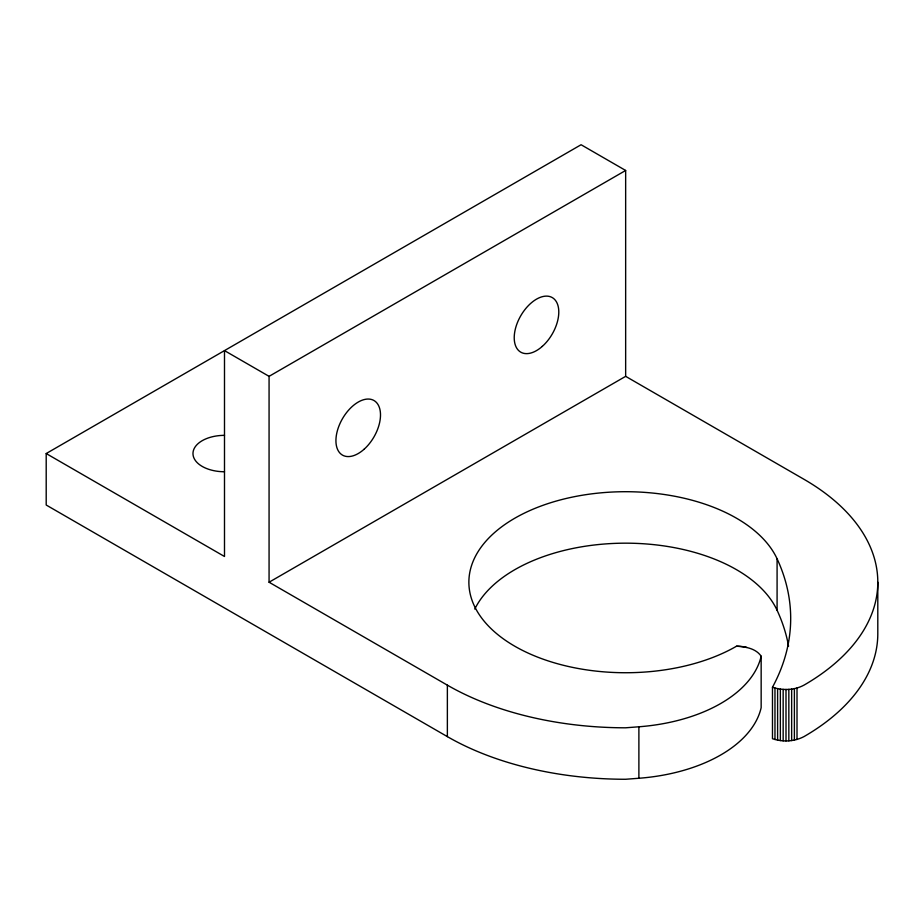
<?xml version="1.0" encoding="UTF-8"?>
<svg xmlns="http://www.w3.org/2000/svg" width="924" height="924" viewBox="0 0 924 924"><rect width="100%" height="100%" fill="white"/><g stroke="black" fill="none" stroke-linecap="round" stroke-linejoin="round"><path stroke-width="1.39" d="M788.576 646.234A399.11 230.423 0 0 0 777.084 610.267L777.084 558.789A156.78 90.517 0 0 0 559.401 500.184A156.78 90.517 0 0 0 497.228 634.141A156.78 90.517 0 0 0 736.509 646.222C745.287 646.673 755.786 648.348 761.157 656.202L761.157 707.669A142.03 81.993 0 0 1 638.888 778.262L625.652 779.267A252.148 145.576 0 0 1 447.366 736.624L46.2 505.024L46.2 453.545L581.081 144.733L625.652 170.466L625.652 376.345L269.069 582.224L269.069 376.345L625.652 170.466M777.084 558.789A399.11 230.423 0 0 1 772.476 687.237L772.476 738.703C782.686 742.191 794.328 741.672 803.949 736.624A252.148 145.576 0 0 0 877.8 633.691L877.8 582.224M772.476 687.237C782.651 690.655 794.397 690.297 803.949 685.158A252.148 145.576 0 0 0 803.949 479.279L625.652 376.345M761.157 656.202A142.03 81.993 0 0 1 638.888 726.784L625.652 727.8A252.148 145.576 0 0 1 447.366 685.158L269.069 582.224M269.069 376.345L224.497 350.612L224.497 556.491L46.2 453.545M797.008 687.999L797.008 739.466M794.386 688.634L794.386 740.101M791.649 689.085L791.649 740.563M788.842 689.373L788.842 740.84M786.001 689.466L786.001 740.933M783.159 689.373L783.159 740.84M780.353 689.108L780.353 740.574M777.604 688.657L777.604 740.124M774.97 688.034L774.97 739.5M638.888 726.784L638.888 778.262M447.366 685.158L447.366 736.624M474.786 609.078A156.78 90.517 0 0 1 626.726 543.173A156.78 90.517 0 0 1 777.084 610.267M224.497 471.748A31.52 18.191 0 0 1 192.977 453.545A31.52 18.191 0 0 1 224.497 435.354M736.509 646.222A26.103 15.073 0 0 1 746.915 647.447M363.987 449.341A31.52 18.203 -60 0 0 373.977 400.519A31.52 18.203 -60 0 0 336.683 433.587A31.52 18.203 -60 0 0 363.987 449.341M542.273 346.408A31.52 18.203 -60 0 0 552.263 297.586A31.52 18.203 -60 0 0 514.98 330.642A31.52 18.203 -60 0 0 542.273 346.408"/></g></svg>
